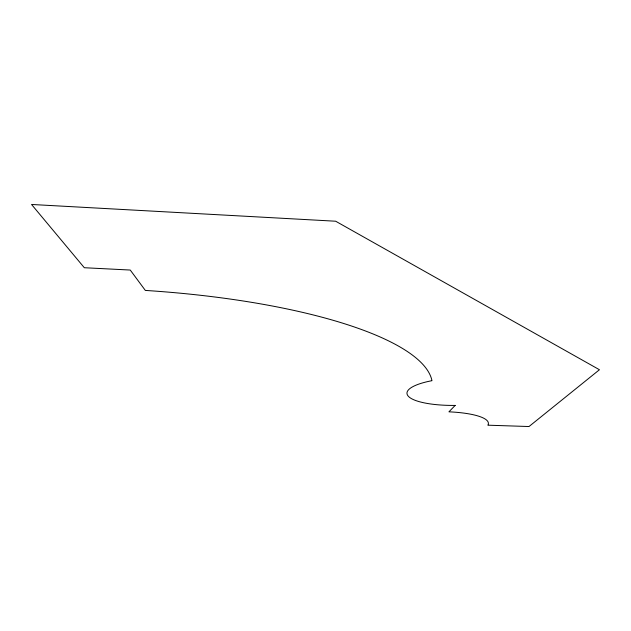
<?xml version="1.0" encoding="UTF-8"?>
<svg xmlns="http://www.w3.org/2000/svg" width="631" height="631" viewBox="0 0 631 631"><rect width="100%" height="100%" fill="white"/><g stroke="black" fill="none" stroke-linecap="round" stroke-linejoin="round"><path stroke-width="0.95" d="M455.156 405.425L448.925 411.83A54.629 13.022 -1.5 0 1 487.858 425.191L528.999 426.532L599.45 369.734L335.653 221.221L31.55 204.468L84.317 267.725L130.246 270.044L145.335 290.426A319.609 84.554 2.3 0 1 431.959 380.682A52.444 13.756 -1.9 0 0 408.407 396.339A52.444 13.756 -1.9 0 0 455.156 405.425"/></g></svg>
